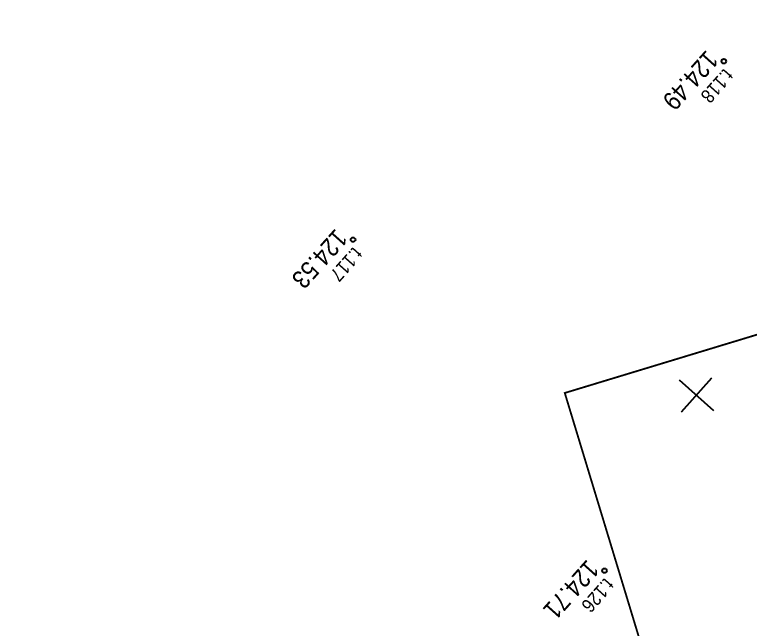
# Model space of a CAD drawing. Header units: metres. Extents: x -2858 to 512, y -1995 to 1252.
# Drawn here: x -2062.52 to -2046.48, y -1435.53 to -1422.13 of the extents above; entities that cross this region are included whole.
import ezdxf
from ezdxf.enums import TextEntityAlignment as Align

# ---------------------------------------------------------------- set-up
doc = ezdxf.new("R2010")
doc.units = ezdxf.units.M
doc.header["$PDMODE"] = 33
doc.header["$PDSIZE"] = 0.1
doc.linetypes.add('INTERROMPU', pattern=[0.75, 0.5, -0.25])
for name, color, linetype in [('Calque commun', 7, 'Continuous'), ('Carroyage(2)_Croix', 7, 'Continuous'), ('Mise en Page', 7, 'Continuous'), ('Points Topo', 7, 'Continuous'), ('Points Topo Altitude', 7, 'Continuous'), ('Points Topo Matricule', 252, 'Continuous')]:
    doc.layers.add(name, color=color, linetype=linetype)
doc.styles.add('Pts Topo SPE', font='', dxfattribs={"width": 0.9})
doc.styles.get('Pts Topo SPE').set_extended_font_data('Titillium Web Light')

# ---------------------------------------------------------------- blocks, each defined once
blk = doc.blocks.new('PointTopo_SPE')
at = {"layer": 'Calque commun', "color": 1, "linetype": 'ByBlock', "lineweight": -2}
blk.add_point((0, 0), dxfattribs=at)

msp = doc.modelspace()

# ---------------------------------------------------------------- linework, layer by layer
at = {"layer": 'Carroyage(2)_Croix'}
for p, q in [((-2047.321, -1430.049), (-2047.988, -1430.794)), ((-2048.027, -1430.088), (-2047.282, -1430.755))]:
    msp.add_line(p, q, dxfattribs=at)
at = {"layer": 'Mise en Page', "color": 30, "linetype": 'INTERROMPU', "ltscale": 0.05, "const_width": 0.04, "flags": 128}
msp.add_lwpolyline([(-2023.402, -1422.148), (-2050.523, -1430.375), (-2043.172, -1454.593), (-2099.064, -1498.687)], dxfattribs=at)

# ---------------------------------------------------------------- block references
at = {"layer": 'Points Topo'}
ref = msp.add_blockref('PointTopo_SPE', (-2047.054, -1423.143, 124.49), dxfattribs=dict(at, rotation=228.1617603435354))
ref.add_attrib('MAT', 't.118', (-2047.046, -1423.284, 124.49), dxfattribs={"layer": 'Points Topo Matricule', "height": 0.3, "rotation": 228.1618, "style": 'Pts Topo SPE', "width": 0.9})
ref.add_attrib('ALT', '124.49', dxfattribs={"layer": 'Points Topo Altitude', "height": 0.4, "rotation": 228.1618, "style": 'Pts Topo SPE', "width": 0.9}).set_placement((-2047.139, -1423.147, 124.49), align=Align.TOP_LEFT)
ref = msp.add_blockref('PointTopo_SPE', (-2055.14, -1427.033, 124.532), dxfattribs=dict(at, rotation=228.1617603435354))
ref.add_attrib('MAT', 't.117', (-2055.132, -1427.175, 124.532), dxfattribs={"layer": 'Points Topo Matricule', "height": 0.3, "rotation": 228.1618, "style": 'Pts Topo SPE', "width": 0.9})
ref.add_attrib('ALT', '124.53', dxfattribs={"layer": 'Points Topo Altitude', "height": 0.4, "rotation": 228.1618, "style": 'Pts Topo SPE', "width": 0.9}).set_placement((-2055.224, -1427.038, 124.532), align=Align.TOP_LEFT)
ref = msp.add_blockref('PointTopo_SPE', (-2049.656, -1434.249, 124.713), dxfattribs=dict(at, rotation=228.1617603435354))
ref.add_attrib('MAT', 't.126', (-2049.648, -1434.39, 124.713), dxfattribs={"layer": 'Points Topo Matricule', "height": 0.3, "rotation": 228.1618, "style": 'Pts Topo SPE', "width": 0.9})
ref.add_attrib('ALT', '124.71', dxfattribs={"layer": 'Points Topo Altitude', "height": 0.4, "rotation": 228.1618, "style": 'Pts Topo SPE', "width": 0.9}).set_placement((-2049.74, -1434.254, 124.713), align=Align.TOP_LEFT)

doc.saveas('drawing.dxf')
